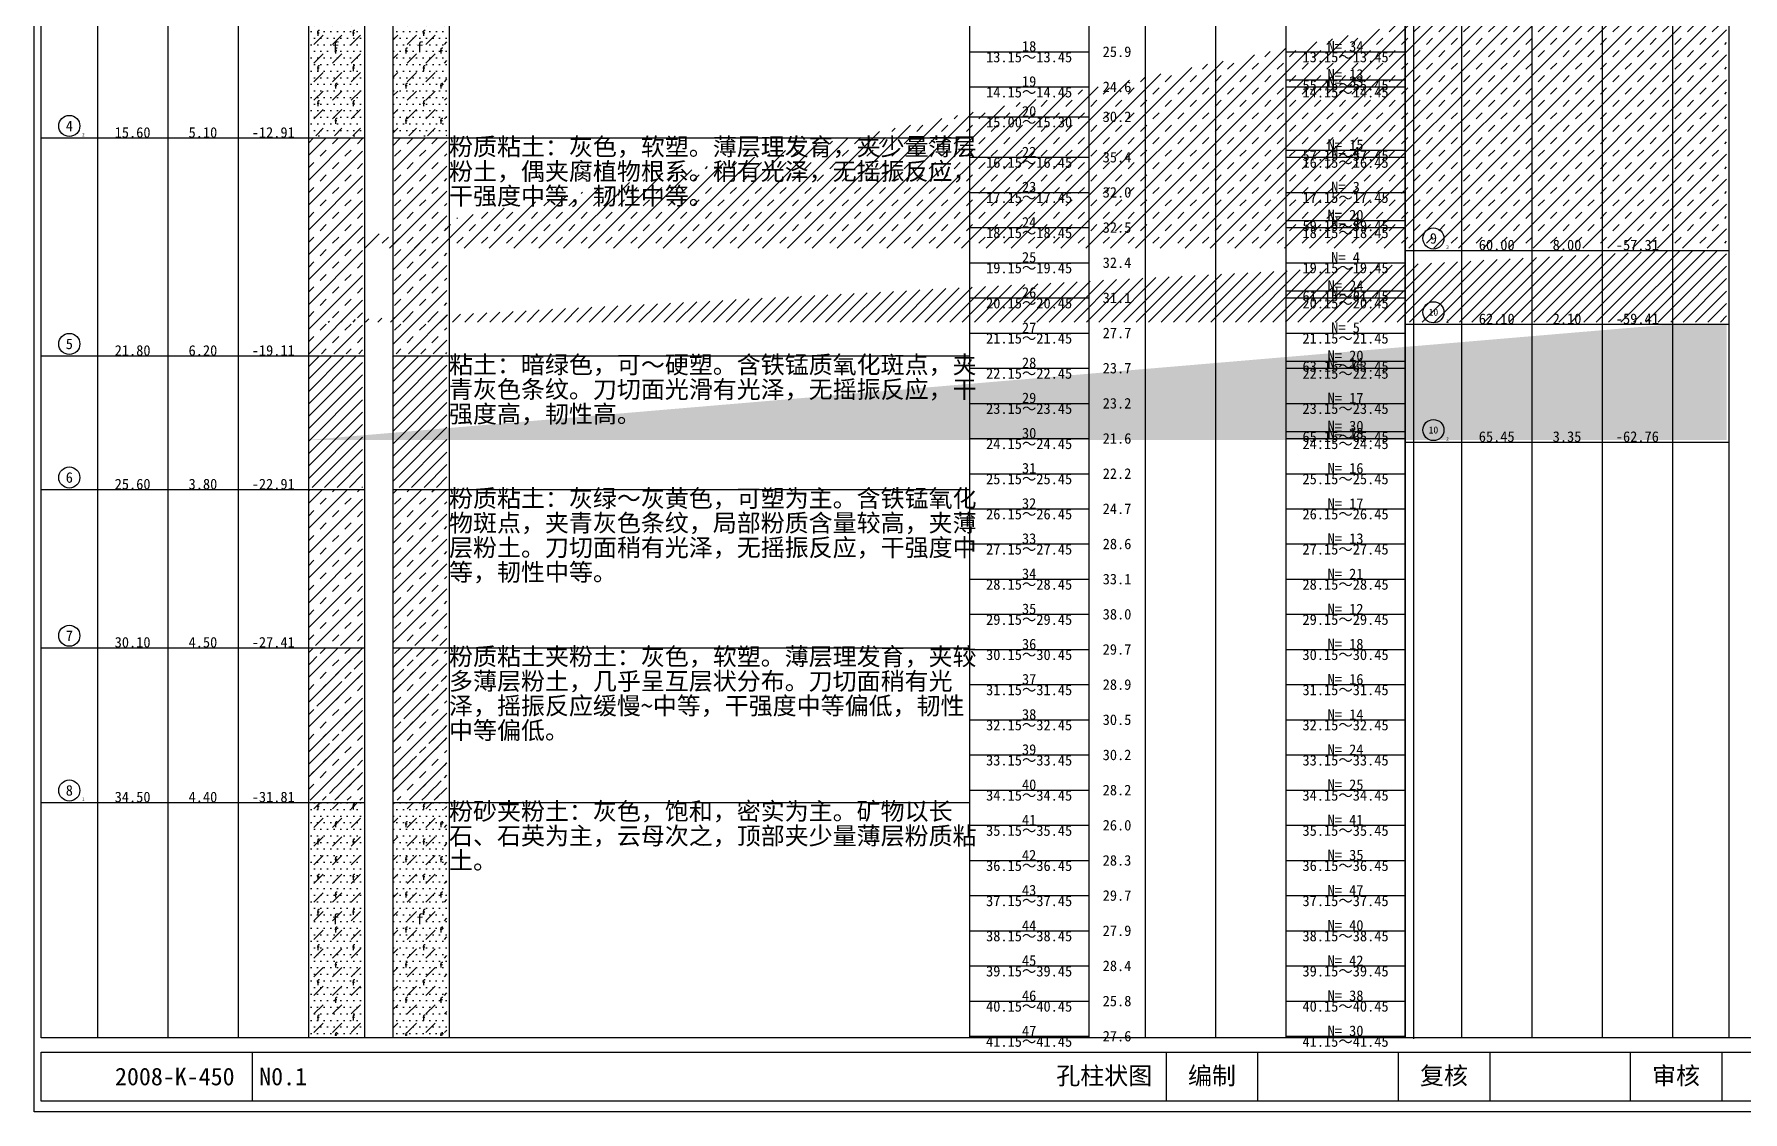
# Model space of a CAD drawing. Extents: x 0 to 390, y 0 to 308.
# Drawn here: x 0 to 243, y 2 to 155.2 of the extents above; entities that cross this region are included whole.
import ezdxf

# ---------------------------------------------------------------- set-up
doc = ezdxf.new("R2010")
doc.units = 0
doc.header["$MEASUREMENT"] = 0
doc.layers.get('0').update_dxf_attribs({"linetype": 'CONTINUOUS'})
doc.layers.add('1', color=7, linetype='CONTINUOUS')
pattern_1 = [(0, (0, 0), (0.4688, 0.9375), [0, -0.9375]), (45, (0, 0), (0, 2.65165), [1.875, -1.875]), (90, (0.4, 0), (-2.5, 2.5), [0.7, -4.3]), (45, (0.4, 0.7), (0, 5), [0.14142, -3.39411]), (0, (0.5, 0.8), (2.5, 2.5), [0.1, -4.9]), (0, (0.25, 0.45), (2.5, 2.5), [0.3, -4.7])]
pattern_2 = [(45, (0, 0), (-1.767767, 1.767767), []), (45, (1.7678, 0), (-1.767767, 1.767767), [1.25, -1.25])]
pattern_3 = [(45, (0, 0), (-0.883883, 0.883883), [])]
pattern_4 = [(45, (0, 0), (-3.53553, 3.53553), []), (45, (1.768, 0), (-3.53553, 3.53553), [1.25, -0.625]), (45, (3.5355, 0), (-3.53553, 3.53553), []), (45, (0, 0), (0, 1.767767), [1.25, -1.25])]

# ---------------------------------------------------------------- blocks, each defined once
blk = doc.blocks.new('4-2')
at = {"color": 7}
blk.add_circle((0, 0), 1.5, dxfattribs=at)
at = {"color": 7, "line_spacing_factor": 0.84}
for s, insert, char_height, attachment_point in [('{\\f|b0|i0|c134|p54;4}', (0, 0), 1.5, 5), ('{\\f|b0|i0|c134|p54;2}', (1.8, -1.5), 0.5, 7)]:
    blk.add_mtext(s, dxfattribs=dict(at, insert=insert, char_height=char_height, attachment_point=attachment_point))
blk = doc.blocks.new('5-')
at = {"color": 7}
blk.add_circle((0, 0), 1.5, dxfattribs=at)
at = {"color": 7, "line_spacing_factor": 0.84}
for s, insert, char_height, attachment_point in [('{\\f|b0|i0|c134|p54;5}', (0, 0), 1.5, 5), ('{\\f|b0|i0|c134|p54;}', (1.8, -1.5), 0.5, 7)]:
    blk.add_mtext(s, dxfattribs=dict(at, insert=insert, char_height=char_height, attachment_point=attachment_point))
blk = doc.blocks.new('6-')
at = {"color": 7}
blk.add_circle((0, 0), 1.5, dxfattribs=at)
at = {"color": 7, "line_spacing_factor": 0.84}
for s, insert, char_height, attachment_point in [('{\\f|b0|i0|c134|p54;6}', (0, 0), 1.5, 5), ('{\\f|b0|i0|c134|p54;}', (1.8, -1.5), 0.5, 7)]:
    blk.add_mtext(s, dxfattribs=dict(at, insert=insert, char_height=char_height, attachment_point=attachment_point))
blk = doc.blocks.new('7-')
at = {"color": 7}
blk.add_circle((0, 0), 1.5, dxfattribs=at)
at = {"color": 7, "line_spacing_factor": 0.84}
for s, insert, char_height, attachment_point in [('{\\f|b0|i0|c134|p54;7}', (0, 0), 1.5, 5), ('{\\f|b0|i0|c134|p54;}', (1.8, -1.5), 0.5, 7)]:
    blk.add_mtext(s, dxfattribs=dict(at, insert=insert, char_height=char_height, attachment_point=attachment_point))
blk = doc.blocks.new('8-1')
at = {"color": 7}
blk.add_circle((0, 0), 1.5, dxfattribs=at)
at = {"color": 7, "line_spacing_factor": 0.84}
for s, insert, char_height, attachment_point in [('{\\f|b0|i0|c134|p54;8}', (0, 0), 1.5, 5), ('{\\f|b0|i0|c134|p54;1}', (1.8, -1.5), 0.5, 7)]:
    blk.add_mtext(s, dxfattribs=dict(at, insert=insert, char_height=char_height, attachment_point=attachment_point))
blk = doc.blocks.new('9-3')
at = {"color": 7}
blk.add_circle((0, 0), 1.5, dxfattribs=at)
at = {"color": 7, "line_spacing_factor": 0.84}
for s, insert, char_height, attachment_point in [('{\\f|b0|i0|c134|p54;9}', (0, 0), 1.5, 5), ('{\\f|b0|i0|c134|p54;3}', (1.8, -1.5), 0.5, 7)]:
    blk.add_mtext(s, dxfattribs=dict(at, insert=insert, char_height=char_height, attachment_point=attachment_point))
blk = doc.blocks.new('10-1')
at = {"color": 7}
blk.add_circle((0, 0), 1.5, dxfattribs=at)
at = {"color": 7, "line_spacing_factor": 0.84}
for s, insert, char_height, attachment_point in [('{\\f|b0|i0|c134|p54;10}', (0, 0), 1, 5), ('{\\f|b0|i0|c134|p54;1}', (1.8, -1.5), 0.5, 7)]:
    blk.add_mtext(s, dxfattribs=dict(at, insert=insert, char_height=char_height, attachment_point=attachment_point))
blk = doc.blocks.new('10-2')
at = {"color": 7}
blk.add_circle((0, 0), 1.5, dxfattribs=at)
at = {"color": 7, "line_spacing_factor": 0.84}
for s, insert, char_height, attachment_point in [('{\\f|b0|i0|c134|p54;10}', (0, 0), 1, 5), ('{\\f|b0|i0|c134|p54;2}', (1.8, -1.5), 0.5, 7)]:
    blk.add_mtext(s, dxfattribs=dict(at, insert=insert, char_height=char_height, attachment_point=attachment_point))

msp = doc.modelspace()

# ---------------------------------------------------------------- hatches: boundary and pattern name
at = {"layer": '1'}
h = msp.add_hatch(dxfattribs=at)
h.set_pattern_fill('含粘性土粉砂', color=256, scale=10, style=0)
h.set_pattern_definition(pattern_1)
h.paths.add_polyline_path([(39, 166), (46.7, 166), (46.7, 140.8), (39, 140.8)])
h = msp.add_hatch(dxfattribs=at)
h.set_pattern_fill('含粘性土粉砂', color=256, scale=10, style=0)
h.set_pattern_definition(pattern_1)
h.paths.add_polyline_path([(51, 166), (58.7, 166), (58.7, 140.8), (51, 140.8)])
h = msp.add_hatch(dxfattribs=at)
h.set_pattern_fill('粉质粘土', color=256, scale=10, style=0)
h.set_pattern_definition(pattern_2)
h.paths.add_polyline_path([(233, 164.5), (240.7, 164.5), (240.7, 124.8), (39, 124.8)])
h = msp.add_hatch(dxfattribs=at)
h.set_pattern_fill('粉质粘土', color=256, scale=10, style=0)
h.set_pattern_definition(pattern_2)
h.paths.add_polyline_path([(39, 140.5), (46.7, 140.5), (46.7, 109.8), (39, 109.8)])
h = msp.add_hatch(dxfattribs=at)
h.set_pattern_fill('粉质粘土', color=256, scale=10, style=0)
h.set_pattern_definition(pattern_2)
h.paths.add_polyline_path([(51, 140.5), (58.7, 140.5), (58.7, 109.8), (51, 109.8)])
h = msp.add_hatch(dxfattribs=at)
h.set_pattern_fill('粘土', color=256, scale=10, style=0)
h.set_pattern_definition(pattern_3)
h.paths.add_polyline_path([(233, 124.5), (240.7, 124.5), (240.7, 114.3), (39, 114.3)])
h = msp.add_hatch(dxfattribs=at)
h.set_pattern_fill('粉质粘土夹粉土', color=256, scale=10, style=0)
h.set_pattern_definition(pattern_4)
h.paths.add_polyline_path([(233, 114), (240.7, 114), (240.7, 97.55), (39, 97.55)])
h = msp.add_hatch(dxfattribs=at)
h.set_pattern_fill('粘土', color=256, scale=10, style=0)
h.set_pattern_definition(pattern_3)
h.paths.add_polyline_path([(39, 109.5), (46.7, 109.5), (46.7, 90.8), (39, 90.8)])
h = msp.add_hatch(dxfattribs=at)
h.set_pattern_fill('粘土', color=256, scale=10, style=0)
h.set_pattern_definition(pattern_3)
h.paths.add_polyline_path([(51, 109.5), (58.7, 109.5), (58.7, 90.8), (51, 90.8)])
h = msp.add_hatch(dxfattribs=at)
h.set_pattern_fill('粉质粘土', color=256, scale=10, style=0)
h.set_pattern_definition(pattern_2)
h.paths.add_polyline_path([(39, 90.5), (46.7, 90.5), (46.7, 68.3), (39, 68.3)])
h = msp.add_hatch(dxfattribs=at)
h.set_pattern_fill('粉质粘土', color=256, scale=10, style=0)
h.set_pattern_definition(pattern_2)
h.paths.add_polyline_path([(51, 90.5), (58.7, 90.5), (58.7, 68.3), (51, 68.3)])
h = msp.add_hatch(dxfattribs=at)
h.set_pattern_fill('粉质粘土夹粉土', color=256, scale=10, style=0)
h.set_pattern_definition(pattern_4)
h.paths.add_polyline_path([(39, 68), (46.7, 68), (46.7, 46.3), (39, 46.3)])
h = msp.add_hatch(dxfattribs=at)
h.set_pattern_fill('粉质粘土夹粉土', color=256, scale=10, style=0)
h.set_pattern_definition(pattern_4)
h.paths.add_polyline_path([(51, 68), (58.7, 68), (58.7, 46.3), (51, 46.3)])
h = msp.add_hatch(dxfattribs=at)
h.set_pattern_fill('含粘性土粉砂', color=256, scale=10, style=0)
h.set_pattern_definition(pattern_1)
h.paths.add_polyline_path([(39, 46), (46.7, 46), (46.7, 12.8), (39, 12.8)])
h = msp.add_hatch(dxfattribs=at)
h.set_pattern_fill('含粘性土粉砂', color=256, scale=10, style=0)
h.set_pattern_definition(pattern_1)
h.paths.add_polyline_path([(51, 46), (58.7, 46), (58.7, 12.8), (51, 12.8)])

# ---------------------------------------------------------------- linework, layer by layer
for p, q in [((9, 250.5), (9, 12.5)), ((39, 250.5), (39, 12.5)), ((59, 250.5), (59, 12.5)), ((133, 250.5), (133, 12.5)), ((150, 250.5), (150, 12.5)), ((158, 250.5), (158, 12.5)), ((168, 250.5), (168, 12.5)), ((178, 250.5), (178, 12.5)), ((203, 250.5), (203, 12.5)), ((233, 250.5), (233, 12.5)), ((19, 218.5), (19, 12.5)), ((29, 218.5), (29, 12.5)), ((47, 218.5), (47, 12.5)), ((51, 218.5), (51, 12.5)), ((213, 218.5), (213, 12.5)), ((223, 218.5), (223, 12.5)), ((241, 218.5), (241, 12.5)), ((178, 148.75), (195, 148.75)), ((178, 138.75), (195, 138.75)), ((178, 128.75), (195, 128.75)), ((178, 118.75), (195, 118.75)), ((178, 108.75), (195, 108.75)), ((178, 98.75), (195, 98.75)), ((31, 10.5), (31, 3.5)), ((161, 10.5), (161, 3.5)), ((174, 10.5), (174, 3.5)), ((194, 10.5), (194, 3.5)), ((207, 10.5), (207, 3.5)), ((227, 10.5), (227, 3.5)), ((240, 10.5), (240, 3.5))]:
    msp.add_line(p, q)
at = {"color": 1, "linetype": 'Continuous'}
for p, q in [((194.99, 250.6), (194.99, 12.71)), ((196.15, 250.41), (196.15, 12.4))]:
    msp.add_line(p, q, dxfattribs=at)
for points in [[(0, 280), (390, 280), (390, 2), (0, 2)], [(1, 250.5), (195, 250.5), (195, 12.5), (1, 12.5)], [(195, 250.5), (389, 250.5), (389, 12.5), (195, 12.5)], [(1, 10.5), (389, 10.5), (389, 3.5), (1, 3.5)]]:
    msp.add_lwpolyline(points, close=True)
at = {"layer": '1'}
for p, q in [((133, 152.75), (150, 152.75)), ((178, 152.75), (195, 152.75)), ((133, 147.75), (150, 147.75)), ((178, 147.75), (195, 147.75)), ((133, 143.5), (150, 143.5)), ((1, 140.5), (47, 140.5)), ((51, 140.5), (59, 140.5)), ((59, 140.5), (133, 140.5)), ((133, 137.75), (150, 137.75)), ((178, 137.75), (195, 137.75)), ((133, 132.75), (150, 132.75)), ((178, 132.75), (195, 132.75)), ((133, 127.75), (150, 127.75)), ((178, 127.75), (195, 127.75)), ((195, 124.5), (241, 124.5)), ((133, 122.75), (150, 122.75)), ((178, 122.75), (195, 122.75)), ((133, 117.75), (150, 117.75)), ((178, 117.75), (195, 117.75)), ((133, 112.75), (150, 112.75)), ((178, 112.75), (195, 112.75)), ((195, 114), (241, 114)), ((1, 109.5), (47, 109.5)), ((51, 109.5), (59, 109.5)), ((59, 109.5), (133, 109.5)), ((133, 107.75), (150, 107.75)), ((178, 107.75), (195, 107.75)), ((133, 102.75), (150, 102.75)), ((178, 102.75), (195, 102.75)), ((133, 97.75), (150, 97.75)), ((178, 97.75), (195, 97.75)), ((195, 97.25), (241, 97.25)), ((133, 92.75), (150, 92.75)), ((178, 92.75), (195, 92.75)), ((1, 90.5), (47, 90.5)), ((51, 90.5), (59, 90.5)), ((59, 90.5), (133, 90.5)), ((133, 87.75), (150, 87.75)), ((178, 87.75), (195, 87.75)), ((133, 82.75), (150, 82.75)), ((178, 82.75), (195, 82.75)), ((133, 77.75), (150, 77.75)), ((178, 77.75), (195, 77.75)), ((133, 72.75), (150, 72.75)), ((178, 72.75), (195, 72.75)), ((1, 68), (47, 68)), ((51, 68), (59, 68)), ((59, 68), (133, 68)), ((133, 67.75), (150, 67.75)), ((178, 67.75), (195, 67.75)), ((133, 62.75), (150, 62.75)), ((178, 62.75), (195, 62.75)), ((133, 57.75), (150, 57.75)), ((178, 57.75), (195, 57.75)), ((133, 52.75), (150, 52.75)), ((178, 52.75), (195, 52.75)), ((133, 47.75), (150, 47.75)), ((178, 47.75), (195, 47.75)), ((1, 46), (47, 46)), ((51, 46), (59, 46)), ((59, 46), (133, 46)), ((133, 42.75), (150, 42.75)), ((178, 42.75), (195, 42.75)), ((133, 37.75), (150, 37.75)), ((178, 37.75), (195, 37.75)), ((133, 32.75), (150, 32.75)), ((178, 32.75), (195, 32.75)), ((133, 27.75), (150, 27.75)), ((178, 27.75), (195, 27.75)), ((133, 22.75), (150, 22.75)), ((178, 22.75), (195, 22.75)), ((133, 17.75), (150, 17.75)), ((178, 17.75), (195, 17.75)), ((133, 12.75), (150, 12.75)), ((178, 12.75), (195, 12.75))]:
    msp.add_line(p, q, dxfattribs=at)

# ---------------------------------------------------------------- block references
for name, p in [('4-2', (5, 142.2)), ('9-3', (199, 126.2)), ('10-1', (199, 115.7)), ('5-', (5, 111.2)), ('10-2', (199, 98.95)), ('6-', (5, 92.2)), ('7-', (5, 69.7)), ('8-1', (5, 47.7))]:
    msp.add_blockref(name, p, dxfattribs=at)

# ---------------------------------------------------------------- texts
at = {"line_spacing_factor": 0.84}
for s, insert, char_height, attachment_point in [('{\\f楷体_GB2312|b0|i0|c134|p54;55.15～55.45}', (186.5, 148.75), 1.5, 2), ('{\\f楷体_GB2312|b0|i0|c134|p54;N= 13}', (186.5, 148.75), 1.5, 8), ('{\\f楷体_GB2312|b0|i0|c134|p54;57.15～57.45}', (186.5, 138.75), 1.5, 2), ('{\\f楷体_GB2312|b0|i0|c134|p54;N= 15}', (186.5, 138.75), 1.5, 8), ('{\\f楷体_GB2312|b0|i0|c134|p54;N= 20}', (186.5, 128.75), 1.5, 8), ('{\\f楷体_GB2312|b0|i0|c134|p54;59.15～59.45}', (186.5, 128.75), 1.5, 2), ('{\\f楷体_GB2312|b0|i0|c134|p54;N= 24}', (186.5, 118.75), 1.5, 8), ('{\\f楷体_GB2312|b0|i0|c134|p54;61.15～61.45}', (186.5, 118.75), 1.5, 2), ('{\\f楷体_GB2312|b0|i0|c134|p54;N= 20}', (186.5, 108.75), 1.5, 8), ('{\\f楷体_GB2312|b0|i0|c134|p54;63.15～63.45}', (186.5, 108.75), 1.5, 2), ('{\\f楷体_GB2312|b0|i0|c134|p54;N= 30}', (186.5, 98.75), 1.5, 8), ('{\\f楷体_GB2312|b0|i0|c134|p54;65.15～65.45}', (186.5, 98.75), 1.5, 2), ('{\\f楷体_GB2312|b0|i0|c134|p54;2008-K-450}', (20, 7), 2.5, 5), ('{\\f楷体_GB2312|b0|i0|c134|p54;N0.1}', (32, 7), 2.5, 4), ('{\\f楷体_GB2312|b0|i0|c134|p54;孔柱状图}', (159, 7), 2.5, 6), ('{\\f楷体_GB2312|b0|i0|c134|p54;编制}', (167.5, 7), 2.5, 5), ('{\\f楷体_GB2312|b0|i0|c134|p54;复核}', (200.5, 7), 2.5, 5), ('{\\f楷体_GB2312|b0|i0|c134|p54;审核}', (233.5, 7), 2.5, 5)]:
    msp.add_mtext(s, dxfattribs=dict(at, insert=insert, char_height=char_height, attachment_point=attachment_point))
at = {"layer": '1', "char_height": 1.5, "line_spacing_factor": 0.84}
for s, insert, attachment_point in [('{\\f|b0|i0|c134|p54;f}', (42.85, 153.4), 5), ('{\\f|b0|i0|c134|p54;f}', (54.85, 153.4), 5), ('{\\f楷体_GB2312|b0|i0|c134|p54;18}', (141.5, 152.75), 8), ('{\\f楷体_GB2312|b0|i0|c134|p54;25.9}', (154, 152.75), 5), ('{\\f楷体_GB2312|b0|i0|c134|p54;N= 34}', (186.5, 152.75), 8), ('{\\f楷体_GB2312|b0|i0|c134|p54;13.15～13.45}', (141.5, 152.75), 2), ('{\\f楷体_GB2312|b0|i0|c134|p54;13.15～13.45}', (186.5, 152.75), 2), ('{\\f楷体_GB2312|b0|i0|c134|p54;19}', (141.5, 147.75), 8), ('{\\f楷体_GB2312|b0|i0|c134|p54;24.6}', (154, 147.75), 5), ('{\\f楷体_GB2312|b0|i0|c134|p54;N= 33}', (186.5, 147.75), 8), ('{\\f楷体_GB2312|b0|i0|c134|p54;14.15～14.45}', (141.5, 147.75), 2), ('{\\f楷体_GB2312|b0|i0|c134|p54;14.15～14.45}', (186.5, 147.75), 2), ('{\\f楷体_GB2312|b0|i0|c134|p54;15.00～15.30}', (141.5, 143.5), 2), ('{\\f楷体_GB2312|b0|i0|c134|p54;20}', (141.5, 143.5), 8), ('{\\f楷体_GB2312|b0|i0|c134|p54;30.2}', (154, 143.5), 5), ('{\\f楷体_GB2312|b0|i0|c134|p54;15.60}', (14, 140.5), 8), ('{\\f楷体_GB2312|b0|i0|c134|p54;5.10}', (24, 140.5), 8), ('{\\f楷体_GB2312|b0|i0|c134|p54;-12.91}', (34, 140.5), 8), ('{\\f楷体_GB2312|b0|i0|c134|p54;22}', (141.5, 137.75), 8), ('{\\f楷体_GB2312|b0|i0|c134|p54;N= 4}', (186.5, 137.75), 8), ('{\\f楷体_GB2312|b0|i0|c134|p54;16.15～16.45}', (141.5, 137.75), 2), ('{\\f楷体_GB2312|b0|i0|c134|p54;35.4}', (154, 137.75), 5), ('{\\f楷体_GB2312|b0|i0|c134|p54;16.15～16.45}', (186.5, 137.75), 2), ('{\\f楷体_GB2312|b0|i0|c134|p54;23}', (141.5, 132.75), 8), ('{\\f楷体_GB2312|b0|i0|c134|p54;N= 3}', (186.5, 132.75), 8), ('{\\f楷体_GB2312|b0|i0|c134|p54;17.15～17.45}', (141.5, 132.75), 2), ('{\\f楷体_GB2312|b0|i0|c134|p54;32.0}', (154, 132.75), 5), ('{\\f楷体_GB2312|b0|i0|c134|p54;17.15～17.45}', (186.5, 132.75), 2), ('{\\f楷体_GB2312|b0|i0|c134|p54;24}', (141.5, 127.75), 8), ('{\\f楷体_GB2312|b0|i0|c134|p54;N= 4}', (186.5, 127.75), 8), ('{\\f楷体_GB2312|b0|i0|c134|p54;18.15～18.45}', (141.5, 127.75), 2), ('{\\f楷体_GB2312|b0|i0|c134|p54;32.5}', (154, 127.75), 5), ('{\\f楷体_GB2312|b0|i0|c134|p54;18.15～18.45}', (186.5, 127.75), 2), ('{\\f楷体_GB2312|b0|i0|c134|p54;25}', (141.5, 122.75), 8), ('{\\f楷体_GB2312|b0|i0|c134|p54;N= 4}', (186.5, 122.75), 8), ('{\\f楷体_GB2312|b0|i0|c134|p54;60.00}', (208, 124.5), 8), ('{\\f楷体_GB2312|b0|i0|c134|p54;8.00}', (218, 124.5), 8), ('{\\f楷体_GB2312|b0|i0|c134|p54;-57.31}', (228, 124.5), 8), ('{\\f楷体_GB2312|b0|i0|c134|p54;19.15～19.45}', (141.5, 122.75), 2), ('{\\f楷体_GB2312|b0|i0|c134|p54;32.4}', (154, 122.75), 5), ('{\\f楷体_GB2312|b0|i0|c134|p54;19.15～19.45}', (186.5, 122.75), 2), ('{\\f楷体_GB2312|b0|i0|c134|p54;26}', (141.5, 117.75), 8), ('{\\f楷体_GB2312|b0|i0|c134|p54;N= 5}', (186.5, 117.75), 8), ('{\\f楷体_GB2312|b0|i0|c134|p54;20.15～20.45}', (141.5, 117.75), 2), ('{\\f楷体_GB2312|b0|i0|c134|p54;31.1}', (154, 117.75), 5), ('{\\f楷体_GB2312|b0|i0|c134|p54;20.15～20.45}', (186.5, 117.75), 2), ('{\\f楷体_GB2312|b0|i0|c134|p54;27}', (141.5, 112.75), 8), ('{\\f楷体_GB2312|b0|i0|c134|p54;N= 5}', (186.5, 112.75), 8), ('{\\f楷体_GB2312|b0|i0|c134|p54;62.10}', (208, 114), 8), ('{\\f楷体_GB2312|b0|i0|c134|p54;2.10}', (218, 114), 8), ('{\\f楷体_GB2312|b0|i0|c134|p54;-59.41}', (228, 114), 8), ('{\\f楷体_GB2312|b0|i0|c134|p54;21.15～21.45}', (141.5, 112.75), 2), ('{\\f楷体_GB2312|b0|i0|c134|p54;27.7}', (154, 112.75), 5), ('{\\f楷体_GB2312|b0|i0|c134|p54;21.15～21.45}', (186.5, 112.75), 2), ('{\\f楷体_GB2312|b0|i0|c134|p54;21.80}', (14, 109.5), 8), ('{\\f楷体_GB2312|b0|i0|c134|p54;6.20}', (24, 109.5), 8), ('{\\f楷体_GB2312|b0|i0|c134|p54;-19.11}', (34, 109.5), 8), ('{\\f楷体_GB2312|b0|i0|c134|p54;22.15～22.45}', (141.5, 107.75), 2), ('{\\f楷体_GB2312|b0|i0|c134|p54;28}', (141.5, 107.75), 8), ('{\\f楷体_GB2312|b0|i0|c134|p54;23.7}', (154, 107.75), 5), ('{\\f楷体_GB2312|b0|i0|c134|p54;22.15～22.45}', (186.5, 107.75), 2), ('{\\f楷体_GB2312|b0|i0|c134|p54;N= 14}', (186.5, 107.75), 8), ('{\\f楷体_GB2312|b0|i0|c134|p54;23.15～23.45}', (141.5, 102.75), 2), ('{\\f楷体_GB2312|b0|i0|c134|p54;29}', (141.5, 102.75), 8), ('{\\f楷体_GB2312|b0|i0|c134|p54;23.2}', (154, 102.75), 5), ('{\\f楷体_GB2312|b0|i0|c134|p54;23.15～23.45}', (186.5, 102.75), 2), ('{\\f楷体_GB2312|b0|i0|c134|p54;N= 17}', (186.5, 102.75), 8), ('{\\f楷体_GB2312|b0|i0|c134|p54;24.15～24.45}', (141.5, 97.75), 2), ('{\\f楷体_GB2312|b0|i0|c134|p54;30}', (141.5, 97.75), 8), ('{\\f楷体_GB2312|b0|i0|c134|p54;21.6}', (154, 97.75), 5), ('{\\f楷体_GB2312|b0|i0|c134|p54;24.15～24.45}', (186.5, 97.75), 2), ('{\\f楷体_GB2312|b0|i0|c134|p54;N= 18}', (186.5, 97.75), 8), ('{\\f楷体_GB2312|b0|i0|c134|p54;65.45}', (208, 97.25), 8), ('{\\f楷体_GB2312|b0|i0|c134|p54;3.35}', (218, 97.25), 8), ('{\\f楷体_GB2312|b0|i0|c134|p54;-62.76}', (228, 97.25), 8), ('{\\f楷体_GB2312|b0|i0|c134|p54;25.15～25.45}', (141.5, 92.75), 2), ('{\\f楷体_GB2312|b0|i0|c134|p54;31}', (141.5, 92.75), 8), ('{\\f楷体_GB2312|b0|i0|c134|p54;22.2}', (154, 92.75), 5), ('{\\f楷体_GB2312|b0|i0|c134|p54;25.15～25.45}', (186.5, 92.75), 2), ('{\\f楷体_GB2312|b0|i0|c134|p54;N= 16}', (186.5, 92.75), 8), ('{\\f楷体_GB2312|b0|i0|c134|p54;25.60}', (14, 90.5), 8), ('{\\f楷体_GB2312|b0|i0|c134|p54;3.80}', (24, 90.5), 8), ('{\\f楷体_GB2312|b0|i0|c134|p54;-22.91}', (34, 90.5), 8), ('{\\f楷体_GB2312|b0|i0|c134|p54;26.15～26.45}', (141.5, 87.75), 2), ('{\\f楷体_GB2312|b0|i0|c134|p54;32}', (141.5, 87.75), 8), ('{\\f楷体_GB2312|b0|i0|c134|p54;24.7}', (154, 87.75), 5), ('{\\f楷体_GB2312|b0|i0|c134|p54;26.15～26.45}', (186.5, 87.75), 2), ('{\\f楷体_GB2312|b0|i0|c134|p54;N= 17}', (186.5, 87.75), 8), ('{\\f楷体_GB2312|b0|i0|c134|p54;27.15～27.45}', (141.5, 82.75), 2), ('{\\f楷体_GB2312|b0|i0|c134|p54;33}', (141.5, 82.75), 8), ('{\\f楷体_GB2312|b0|i0|c134|p54;28.6}', (154, 82.75), 5), ('{\\f楷体_GB2312|b0|i0|c134|p54;27.15～27.45}', (186.5, 82.75), 2), ('{\\f楷体_GB2312|b0|i0|c134|p54;N= 13}', (186.5, 82.75), 8), ('{\\f楷体_GB2312|b0|i0|c134|p54;34}', (141.5, 77.75), 8), ('{\\f楷体_GB2312|b0|i0|c134|p54;33.1}', (154, 77.75), 5), ('{\\f楷体_GB2312|b0|i0|c134|p54;N= 21}', (186.5, 77.75), 8), ('{\\f楷体_GB2312|b0|i0|c134|p54;28.15～28.45}', (141.5, 77.75), 2), ('{\\f楷体_GB2312|b0|i0|c134|p54;28.15～28.45}', (186.5, 77.75), 2), ('{\\f楷体_GB2312|b0|i0|c134|p54;35}', (141.5, 72.75), 8), ('{\\f楷体_GB2312|b0|i0|c134|p54;38.0}', (154, 72.75), 5), ('{\\f楷体_GB2312|b0|i0|c134|p54;N= 12}', (186.5, 72.75), 8), ('{\\f楷体_GB2312|b0|i0|c134|p54;29.15～29.45}', (141.5, 72.75), 2), ('{\\f楷体_GB2312|b0|i0|c134|p54;29.15～29.45}', (186.5, 72.75), 2), ('{\\f楷体_GB2312|b0|i0|c134|p54;30.10}', (14, 68), 8), ('{\\f楷体_GB2312|b0|i0|c134|p54;4.50}', (24, 68), 8), ('{\\f楷体_GB2312|b0|i0|c134|p54;-27.41}', (34, 68), 8), ('{\\f楷体_GB2312|b0|i0|c134|p54;36}', (141.5, 67.75), 8), ('{\\f楷体_GB2312|b0|i0|c134|p54;29.7}', (154, 67.75), 5), ('{\\f楷体_GB2312|b0|i0|c134|p54;N= 18}', (186.5, 67.75), 8), ('{\\f楷体_GB2312|b0|i0|c134|p54;30.15～30.45}', (141.5, 67.75), 2), ('{\\f楷体_GB2312|b0|i0|c134|p54;30.15～30.45}', (186.5, 67.75), 2), ('{\\f楷体_GB2312|b0|i0|c134|p54;37}', (141.5, 62.75), 8), ('{\\f楷体_GB2312|b0|i0|c134|p54;28.9}', (154, 62.75), 5), ('{\\f楷体_GB2312|b0|i0|c134|p54;N= 16}', (186.5, 62.75), 8), ('{\\f楷体_GB2312|b0|i0|c134|p54;31.15～31.45}', (141.5, 62.75), 2), ('{\\f楷体_GB2312|b0|i0|c134|p54;31.15～31.45}', (186.5, 62.75), 2), ('{\\f楷体_GB2312|b0|i0|c134|p54;38}', (141.5, 57.75), 8), ('{\\f楷体_GB2312|b0|i0|c134|p54;30.5}', (154, 57.75), 5), ('{\\f楷体_GB2312|b0|i0|c134|p54;N= 14}', (186.5, 57.75), 8), ('{\\f楷体_GB2312|b0|i0|c134|p54;32.15～32.45}', (141.5, 57.75), 2), ('{\\f楷体_GB2312|b0|i0|c134|p54;32.15～32.45}', (186.5, 57.75), 2), ('{\\f楷体_GB2312|b0|i0|c134|p54;39}', (141.5, 52.75), 8), ('{\\f楷体_GB2312|b0|i0|c134|p54;30.2}', (154, 52.75), 5), ('{\\f楷体_GB2312|b0|i0|c134|p54;N= 24}', (186.5, 52.75), 8), ('{\\f楷体_GB2312|b0|i0|c134|p54;33.15～33.45}', (141.5, 52.75), 2), ('{\\f楷体_GB2312|b0|i0|c134|p54;33.15～33.45}', (186.5, 52.75), 2), ('{\\f楷体_GB2312|b0|i0|c134|p54;40}', (141.5, 47.75), 8), ('{\\f楷体_GB2312|b0|i0|c134|p54;N= 25}', (186.5, 47.75), 8), ('{\\f楷体_GB2312|b0|i0|c134|p54;34.50}', (14, 46), 8), ('{\\f楷体_GB2312|b0|i0|c134|p54;4.40}', (24, 46), 8), ('{\\f楷体_GB2312|b0|i0|c134|p54;-31.81}', (34, 46), 8), ('{\\f楷体_GB2312|b0|i0|c134|p54;34.15～34.45}', (141.5, 47.75), 2), ('{\\f楷体_GB2312|b0|i0|c134|p54;28.2}', (154, 47.75), 5), ('{\\f楷体_GB2312|b0|i0|c134|p54;34.15～34.45}', (186.5, 47.75), 2), ('{\\f楷体_GB2312|b0|i0|c134|p54;41}', (141.5, 42.75), 8), ('{\\f楷体_GB2312|b0|i0|c134|p54;N= 41}', (186.5, 42.75), 8), ('{\\f楷体_GB2312|b0|i0|c134|p54;35.15～35.45}', (141.5, 42.75), 2), ('{\\f楷体_GB2312|b0|i0|c134|p54;26.0}', (154, 42.75), 5), ('{\\f楷体_GB2312|b0|i0|c134|p54;35.15～35.45}', (186.5, 42.75), 2), ('{\\f楷体_GB2312|b0|i0|c134|p54;42}', (141.5, 37.75), 8), ('{\\f楷体_GB2312|b0|i0|c134|p54;N= 35}', (186.5, 37.75), 8), ('{\\f楷体_GB2312|b0|i0|c134|p54;36.15～36.45}', (141.5, 37.75), 2), ('{\\f楷体_GB2312|b0|i0|c134|p54;28.3}', (154, 37.75), 5), ('{\\f楷体_GB2312|b0|i0|c134|p54;36.15～36.45}', (186.5, 37.75), 2), ('{\\f楷体_GB2312|b0|i0|c134|p54;43}', (141.5, 32.75), 8), ('{\\f楷体_GB2312|b0|i0|c134|p54;N= 47}', (186.5, 32.75), 8), ('{\\f楷体_GB2312|b0|i0|c134|p54;37.15～37.45}', (141.5, 32.75), 2), ('{\\f楷体_GB2312|b0|i0|c134|p54;29.7}', (154, 32.75), 5), ('{\\f楷体_GB2312|b0|i0|c134|p54;37.15～37.45}', (186.5, 32.75), 2), ('{\\f|b0|i0|c134|p54;f}', (42.85, 29.4), 5), ('{\\f|b0|i0|c134|p54;f}', (54.85, 29.4), 5), ('{\\f楷体_GB2312|b0|i0|c134|p54;44}', (141.5, 27.75), 8), ('{\\f楷体_GB2312|b0|i0|c134|p54;N= 40}', (186.5, 27.75), 8), ('{\\f楷体_GB2312|b0|i0|c134|p54;38.15～38.45}', (141.5, 27.75), 2), ('{\\f楷体_GB2312|b0|i0|c134|p54;27.9}', (154, 27.75), 5), ('{\\f楷体_GB2312|b0|i0|c134|p54;38.15～38.45}', (186.5, 27.75), 2), ('{\\f楷体_GB2312|b0|i0|c134|p54;39.15～39.45}', (141.5, 22.75), 2), ('{\\f楷体_GB2312|b0|i0|c134|p54;45}', (141.5, 22.75), 8), ('{\\f楷体_GB2312|b0|i0|c134|p54;28.4}', (154, 22.75), 5), ('{\\f楷体_GB2312|b0|i0|c134|p54;39.15～39.45}', (186.5, 22.75), 2), ('{\\f楷体_GB2312|b0|i0|c134|p54;N= 42}', (186.5, 22.75), 8), ('{\\f楷体_GB2312|b0|i0|c134|p54;40.15～40.45}', (141.5, 17.75), 2), ('{\\f楷体_GB2312|b0|i0|c134|p54;46}', (141.5, 17.75), 8), ('{\\f楷体_GB2312|b0|i0|c134|p54;25.8}', (154, 17.75), 5), ('{\\f楷体_GB2312|b0|i0|c134|p54;40.15～40.45}', (186.5, 17.75), 2), ('{\\f楷体_GB2312|b0|i0|c134|p54;N= 38}', (186.5, 17.75), 8), ('{\\f楷体_GB2312|b0|i0|c134|p54;41.15～41.45}', (141.5, 12.75), 2), ('{\\f楷体_GB2312|b0|i0|c134|p54;47}', (141.5, 12.75), 8), ('{\\f楷体_GB2312|b0|i0|c134|p54;27.6}', (154, 12.75), 5), ('{\\f楷体_GB2312|b0|i0|c134|p54;41.15～41.45}', (186.5, 12.75), 2), ('{\\f楷体_GB2312|b0|i0|c134|p54;N= 30}', (186.5, 12.75), 8)]:
    msp.add_mtext(s, dxfattribs=dict(at, insert=insert, attachment_point=attachment_point))
at = {"layer": '1', "char_height": 2.5, "width": 75.5, "attachment_point": 1, "line_spacing_factor": 0.84}
for s, insert in [('{\\f楷体_GB2312|b0|i0|c134|p54;粉质粘土：灰色，软塑。薄层理发育，夹少量薄层粉土，偶夹腐植物根系。稍有光泽，无摇振反应，干强度中等，韧性中等。}', (59, 140.5)), ('{\\f楷体_GB2312|b0|i0|c134|p54;粘土：暗绿色，可～硬塑。含铁锰质氧化斑点，夹青灰色条纹。刀切面光滑有光泽，无摇振反应，干强度高，韧性高。}', (59, 109.5)), ('{\\f楷体_GB2312|b0|i0|c134|p54;粉质粘土：灰绿～灰黄色，可塑为主。含铁锰氧化物斑点，夹青灰色条纹，局部粉质含量较高，夹薄层粉土。刀切面稍有光泽，无摇振反应，干强度中等，韧性中等。}', (59, 90.5)), ('{\\f楷体_GB2312|b0|i0|c134|p54;粉质粘土夹粉土：灰色，软塑。薄层理发育，夹较多薄层粉土，几乎呈互层状分布。刀切面稍有光泽，摇振反应缓慢~中等，干强度中等偏低，韧性中等偏低。}', (59, 68)), ('{\\f楷体_GB2312|b0|i0|c134|p54;粉砂夹粉土：灰色，饱和，密实为主。矿物以长石、石英为主，云母次之，顶部夹少量薄层粉质粘土。}', (59, 46))]:
    msp.add_mtext(s, dxfattribs=dict(at, insert=insert))

doc.saveas('drawing.dxf')
